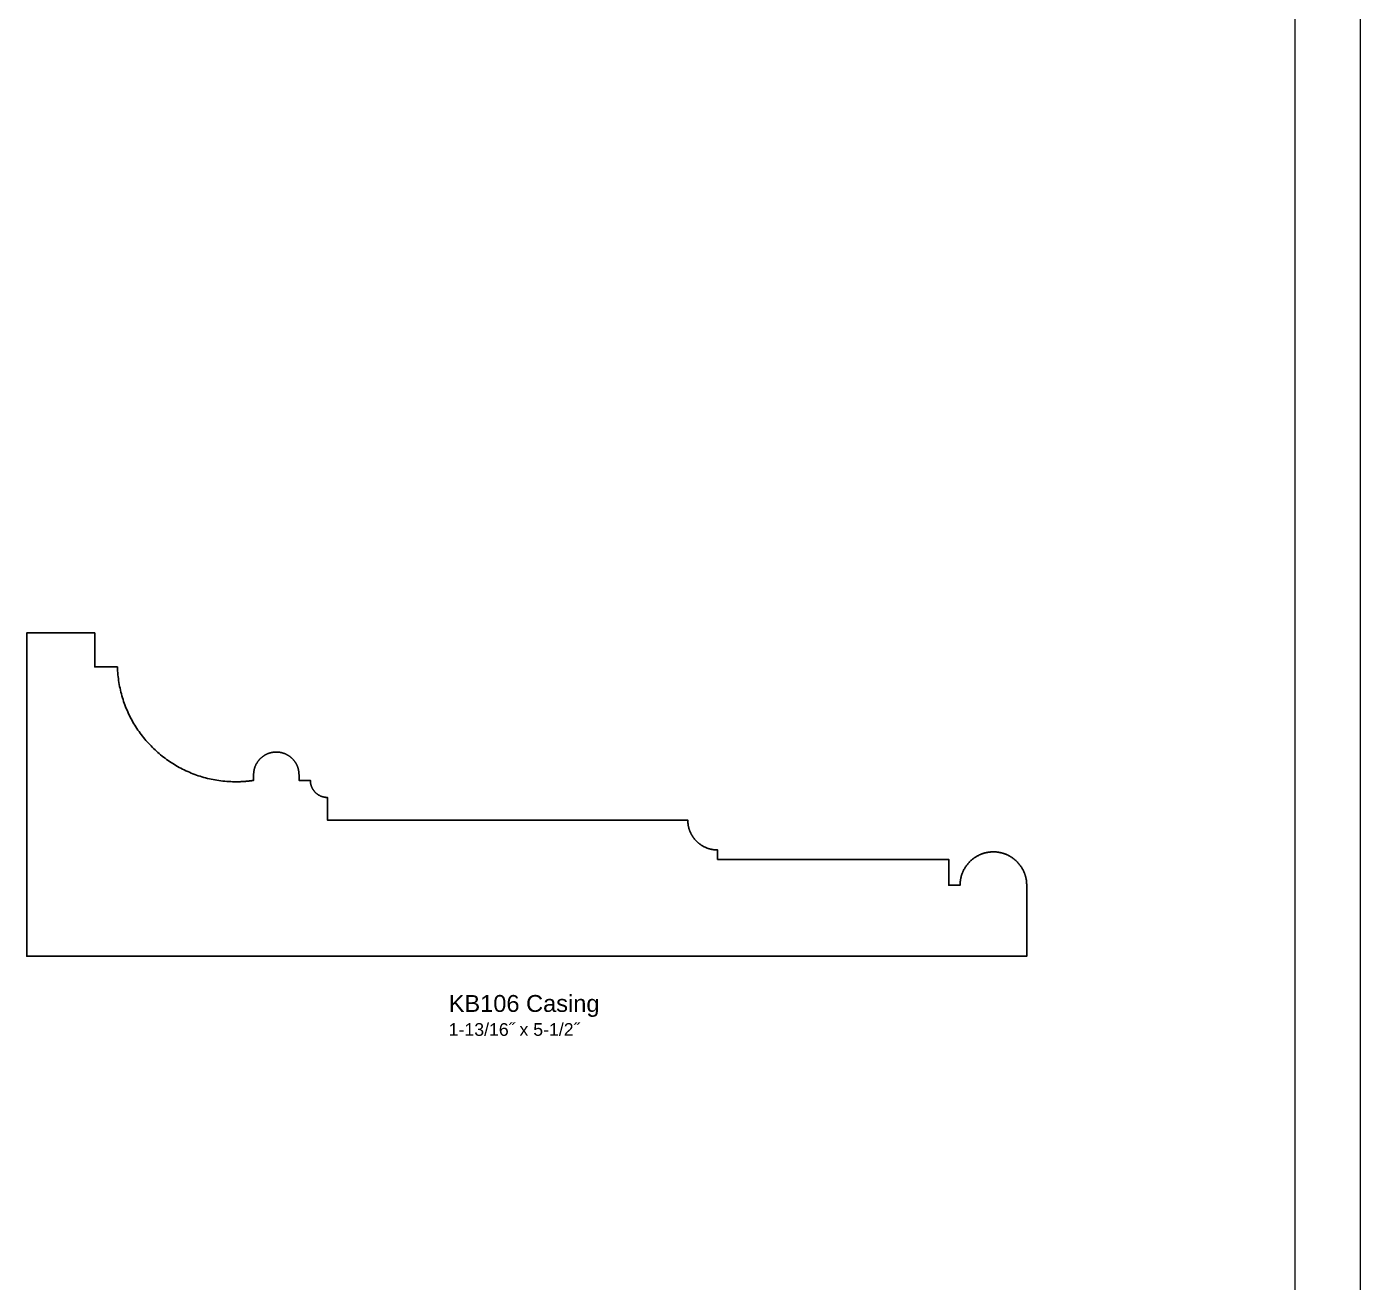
# Model space of a CAD drawing. Extents: x -4.3 to 9, y -5.5 to 16.6.
# Drawn here: x 1.63 to 8.98, y 1.42 to 8.33 of the extents above; entities that cross this region are included whole.
import ezdxf

# ---------------------------------------------------------------- set-up
doc = ezdxf.new("R2010")
doc.units = 0
doc.header["$MEASUREMENT"] = 0
doc.layers.add('DO NOT PLOT', color=2, linetype='Continuous', plot=False)
doc.layers.add('LAYER_1', color=7, linetype='Continuous')
doc.layers.add('LAYER_10', color=7, linetype='Continuous')

# ---------------------------------------------------------------- blocks, each defined once
blk = doc.blocks.new('KB106 Casing')
at = {"layer": 'LAYER_10', "color": 7, "flags": 128}
blk.add_lwpolyline([(5.05778, 0), (5.10584, 0), (5.15157, 0), (5.19488, 0), (5.23571, 0), (5.27399, 0), (5.30964, 0), (5.34259, 0), (5.37275, 0), (5.40015, 0), (5.42455, 0), (5.44595, 0), (5.46435, 0), (5.47965, 0), (5.49165, 0), (5.50045, 0), (5.50585, 0), (5.50785, 0), (5.50785, 0.0001), (5.50785, 0.00044), (5.50785, 0.00102), (5.50785, 0.00183), (5.50785, 0.00287), (5.50785, 0.00412), (5.50785, 0.00559), (5.50785, 0.00727), (5.50785, 0.00915), (5.50785, 0.01124), (5.50785, 0.01352), (5.50785, 0.01599), (5.50785, 0.01865), (5.50785, 0.02148), (5.50785, 0.02449), (5.50785, 0.02767), (5.50785, 0.03102), (5.50785, 0.03452), (5.50785, 0.03818), (5.50785, 0.04199), (5.50785, 0.04595), (5.50785, 0.05004), (5.50785, 0.05427), (5.50785, 0.05863), (5.50785, 0.06311), (5.50785, 0.06771), (5.50785, 0.07243), (5.50785, 0.07726), (5.50785, 0.08219), (5.50785, 0.08722), (5.50785, 0.09234), (5.50785, 0.09755), (5.50785, 0.10285), (5.50785, 0.10823), (5.50785, 0.11368), (5.50785, 0.1192), (5.50785, 0.12478), (5.50785, 0.13043), (5.50785, 0.13612), (5.50785, 0.14187), (5.50785, 0.14766), (5.50785, 0.15349), (5.50785, 0.15935), (5.50785, 0.16524), (5.50785, 0.17115), (5.50785, 0.17709), (5.50785, 0.18303), (5.50785, 0.18899), (5.50785, 0.19495), (5.50785, 0.20091), (5.50785, 0.20686), (5.50785, 0.2128), (5.50785, 0.21872), (5.50785, 0.22462), (5.50785, 0.2305), (5.50785, 0.23634), (5.50785, 0.24214), (5.50785, 0.24791), (5.50785, 0.25362), (5.50785, 0.25929), (5.50785, 0.2649), (5.50785, 0.27044), (5.50785, 0.27592), (5.50785, 0.28133), (5.50785, 0.28666), (5.50785, 0.29191), (5.50785, 0.29707), (5.50785, 0.30214), (5.50785, 0.30711), (5.50785, 0.31198), (5.50785, 0.31674), (5.50785, 0.32139), (5.50785, 0.32592), (5.50785, 0.33032), (5.50785, 0.33461), (5.50785, 0.33875), (5.50785, 0.34277), (5.50785, 0.34663), (5.50785, 0.35035), (5.50785, 0.35392), (5.50785, 0.35733), (5.50785, 0.36058), (5.50785, 0.36366), (5.50785, 0.36656), (5.50785, 0.36929), (5.50785, 0.37184), (5.50785, 0.37419), (5.50785, 0.37636), (5.50785, 0.37832), (5.50785, 0.38009), (5.50785, 0.38164), (5.50785, 0.38298), (5.50785, 0.3841), (5.50785, 0.385), (5.50785, 0.38568), (5.50785, 0.38611), (5.50785, 0.38631), (5.50795, 0.38845), (5.50795, 0.39156), (5.50795, 0.39466), (5.50785, 0.39775), (5.50775, 0.40082), (5.50755, 0.40388), (5.50735, 0.40694), (5.50705, 0.40997), (5.50675, 0.41299), (5.50635, 0.416), (5.50595, 0.419), (5.50545, 0.42198), (5.50495, 0.42494), (5.50435, 0.42789), (5.50375, 0.43082), (5.50315, 0.43373), (5.50235, 0.43663), (5.50165, 0.43951), (5.50085, 0.44237), (5.50005, 0.44521), (5.49915, 0.44803), (5.49815, 0.45084), (5.49725, 0.45362), (5.49615, 0.45638), (5.49515, 0.45913), (5.49405, 0.46185), (5.49285, 0.46455), (5.49165, 0.46723), (5.49045, 0.46988), (5.48915, 0.47252), (5.48785, 0.47513), (5.48655, 0.47772), (5.48515, 0.48028), (5.48375, 0.48282), (5.48225, 0.48533), (5.48075, 0.48782), (5.47915, 0.49028), (5.47765, 0.49272), (5.47595, 0.49513), (5.47435, 0.49751), (5.47265, 0.49986), (5.47085, 0.50219), (5.46915, 0.50449), (5.46735, 0.50676), (5.46545, 0.509), (5.46365, 0.51121), (5.46175, 0.51339), (5.45975, 0.51555), (5.45775, 0.51767), (5.45575, 0.51976), (5.45375, 0.52181), (5.45165, 0.52384), (5.44955, 0.52583), (5.44745, 0.52779), (5.44525, 0.52972), (5.44305, 0.53161), (5.44085, 0.53347), (5.43855, 0.5353), (5.43635, 0.53708), (5.43395, 0.53884), (5.43165, 0.54056), (5.42925, 0.54224), (5.42685, 0.54388), (5.42445, 0.54549), (5.42195, 0.54706), (5.41955, 0.54859), (5.41705, 0.55009), (5.41445, 0.55154), (5.41195, 0.55296), (5.40935, 0.55433), (5.40675, 0.55567), (5.40405, 0.55697), (5.40145, 0.55822), (5.39875, 0.55943), (5.39605, 0.5606), (5.39335, 0.56173), (5.39055, 0.56282), (5.38785, 0.56386), (5.38505, 0.56486), (5.38225, 0.56582), (5.37935, 0.56673), (5.37655, 0.5676), (5.37365, 0.56842), (5.37075, 0.5692), (5.36785, 0.56993), (5.36495, 0.57061), (5.36196, 0.57125), (5.35899, 0.57184), (5.35601, 0.57238), (5.35301, 0.57287), (5.34999, 0.57332), (5.34695, 0.57371), (5.3439, 0.57406), (5.34084, 0.57436), (5.33776, 0.5746), (5.33466, 0.5748), (5.33155, 0.57495), (5.32843, 0.57504), (5.32532, 0.57508), (5.32221, 0.57507), (5.31912, 0.57501), (5.31604, 0.57489), (5.31298, 0.57473), (5.30992, 0.57452), (5.30688, 0.57425), (5.30386, 0.57394), (5.30085, 0.57358), (5.29785, 0.57317), (5.29487, 0.57271), (5.2919, 0.5722), (5.28895, 0.57164), (5.28601, 0.57104), (5.2831, 0.57039), (5.2802, 0.5697), (5.27731, 0.56896), (5.27445, 0.56817), (5.2716, 0.56734), (5.26877, 0.56646), (5.26596, 0.56554), (5.26318, 0.56458), (5.26041, 0.56357), (5.25766, 0.56252), (5.25493, 0.56143), (5.25223, 0.56029), (5.24954, 0.55911), (5.24688, 0.55789), (5.24424, 0.55663), (5.24162, 0.55533), (5.23903, 0.55399), (5.23646, 0.55261), (5.23392, 0.55119), (5.2314, 0.54973), (5.22891, 0.54823), (5.22644, 0.54669), (5.224, 0.54512), (5.22158, 0.5435), (5.21919, 0.54186), (5.21683, 0.54017), (5.21449, 0.53845), (5.21219, 0.53669), (5.20991, 0.53489), (5.20766, 0.53306), (5.20544, 0.5312), (5.20326, 0.5293), (5.2011, 0.52737), (5.19897, 0.5254), (5.19687, 0.52341), (5.19481, 0.52137), (5.19277, 0.51931), (5.19077, 0.51721), (5.1888, 0.51509), (5.18687, 0.51293), (5.18497, 0.51074), (5.1831, 0.50852), (5.18127, 0.50627), (5.17947, 0.50399), (5.17771, 0.50168), (5.17598, 0.49935), (5.17429, 0.49698), (5.17264, 0.49459), (5.17102, 0.49217), (5.16944, 0.48972), (5.1679, 0.48724), (5.1664, 0.48474), (5.16493, 0.48222), (5.16351, 0.47966), (5.16212, 0.47709), (5.16078, 0.47448), (5.15947, 0.47186), (5.15821, 0.46921), (5.15698, 0.46653), (5.1558, 0.46383), (5.15466, 0.46111), (5.15357, 0.45837), (5.15251, 0.45561), (5.1515, 0.45282), (5.15053, 0.45001), (5.14961, 0.44719), (5.14873, 0.44434), (5.1479, 0.44147), (5.14711, 0.43858), (5.14637, 0.43567), (5.14568, 0.43275), (5.14503, 0.4298), (5.14443, 0.42684), (5.14388, 0.42386), (5.14337, 0.42087), (5.14291, 0.41785), (5.14251, 0.41482), (5.14215, 0.41178), (5.14184, 0.40871), (5.14158, 0.40564), (5.14137, 0.40255), (5.14121, 0.39944), (5.14112, 0.39694), (5.14112, 0.39689), (5.14112, 0.39685), (5.14112, 0.39681), (5.14112, 0.39676), (5.14112, 0.39672), (5.14112, 0.39667), (5.14112, 0.39663), (5.14111, 0.39658), (5.14111, 0.39653), (5.14111, 0.39648), (5.14111, 0.39643), (5.14111, 0.39638), (5.14111, 0.39633), (5.14111, 0.39628), (5.14111, 0.39623), (5.1411, 0.39618), (5.1411, 0.39612), (5.1411, 0.39607), (5.1411, 0.39602), (5.1411, 0.39596), (5.1411, 0.39591), (5.1411, 0.39585), (5.1411, 0.3958), (5.14109, 0.39574), (5.14109, 0.39568), (5.14109, 0.39563), (5.14109, 0.39557), (5.14109, 0.39551), (5.14109, 0.39545), (5.14109, 0.3954), (5.14109, 0.39534), (5.14109, 0.39528), (5.14108, 0.39522), (5.14108, 0.39516), (5.14108, 0.3951), (5.14108, 0.39504), (5.14108, 0.39498), (5.14108, 0.39492), (5.14108, 0.39486), (5.14108, 0.3948), (5.14108, 0.39474), (5.14107, 0.39467), (5.14107, 0.39461), (5.14107, 0.39455), (5.14107, 0.39449), (5.14107, 0.39443), (5.14107, 0.39437), (5.14107, 0.39431), (5.14107, 0.39425), (5.14107, 0.39418), (5.14107, 0.39412), (5.14107, 0.39406), (5.14106, 0.394), (5.14106, 0.39394), (5.14106, 0.39388), (5.14106, 0.39382), (5.14106, 0.39376), (5.14106, 0.3937), (5.14106, 0.39363), (5.14106, 0.39357), (5.14106, 0.39351), (5.14106, 0.39345), (5.14106, 0.39339), (5.14106, 0.39334), (5.14105, 0.39328), (5.14105, 0.39322), (5.14105, 0.39316), (5.14105, 0.3931), (5.14105, 0.39304), (5.14105, 0.39299), (5.14105, 0.39293), (5.14105, 0.39287), (5.14105, 0.39282), (5.14105, 0.39276), (5.14105, 0.3927), (5.14105, 0.39265), (5.14105, 0.39259), (5.14105, 0.39254), (5.14105, 0.39249), (5.14105, 0.39243), (5.14105, 0.39238), (5.14105, 0.39233), (5.14105, 0.39228), (5.14105, 0.39223), (5.14104, 0.39218), (5.14104, 0.39213), (5.14104, 0.39208), (5.14104, 0.39203), (5.14104, 0.39198), (5.14104, 0.39194), (5.14104, 0.39189), (5.14104, 0.39184), (5.14104, 0.3918), (5.14104, 0.39176), (5.14104, 0.39171), (5.14104, 0.39167), (5.14104, 0.39163), (5.14102, 0.39163), (5.14097, 0.39163), (5.14087, 0.39163), (5.14074, 0.39163), (5.14057, 0.39163), (5.14037, 0.39163), (5.14013, 0.39163), (5.13986, 0.39163), (5.13955, 0.39163), (5.13921, 0.39163), (5.13884, 0.39163), (5.13844, 0.39163), (5.13801, 0.39163), (5.13755, 0.39163), (5.13706, 0.39163), (5.13655, 0.39163), (5.136, 0.39163), (5.13544, 0.39163), (5.13484, 0.39163), (5.13423, 0.39163), (5.13358, 0.39163), (5.13292, 0.39163), (5.13224, 0.39163), (5.13153, 0.39163), (5.13081, 0.39163), (5.13006, 0.39163), (5.1293, 0.39163), (5.12852, 0.39163), (5.12772, 0.39163), (5.1269, 0.39163), (5.12607, 0.39163), (5.12523, 0.39163), (5.12437, 0.39163), (5.1235, 0.39163), (5.12262, 0.39163), (5.12173, 0.39163), (5.12082, 0.39163), (5.11991, 0.39163), (5.11899, 0.39163), (5.11806, 0.39163), (5.11712, 0.39163), (5.11618, 0.39163), (5.11523, 0.39163), (5.11428, 0.39163), (5.11332, 0.39163), (5.11236, 0.39163), (5.1114, 0.39163), (5.11044, 0.39163), (5.10947, 0.39163), (5.10851, 0.39163), (5.10755, 0.39163), (5.10659, 0.39163), (5.10563, 0.39163), (5.10467, 0.39163), (5.10372, 0.39163), (5.10278, 0.39163), (5.10184, 0.39163), (5.10091, 0.39163), (5.09998, 0.39163), (5.09907, 0.39163), (5.09816, 0.39163), (5.09726, 0.39163), (5.09638, 0.39163), (5.0955, 0.39163), (5.09464, 0.39163), (5.09379, 0.39163), (5.09296, 0.39163), (5.09214, 0.39163), (5.09134, 0.39163), (5.09055, 0.39163), (5.08978, 0.39163), (5.08903, 0.39163), (5.0883, 0.39163), (5.08759, 0.39163), (5.08689, 0.39163), (5.08622, 0.39163), (5.08558, 0.39163), (5.08495, 0.39163), (5.08435, 0.39163), (5.08377, 0.39163), (5.08322, 0.39163), (5.0827, 0.39163), (5.0822, 0.39163), (5.08173, 0.39163), (5.08129, 0.39163), (5.08088, 0.39163), (5.0805, 0.39163), (5.08016, 0.39163), (5.07984, 0.39163), (5.07955, 0.39163), (5.0793, 0.39163), (5.07909, 0.39163), (5.07891, 0.39163), (5.07876, 0.39163), (5.07866, 0.39163), (5.07859, 0.39163), (5.07856, 0.39163), (5.07856, 0.39165), (5.07856, 0.39176), (5.07856, 0.39195), (5.07856, 0.39223), (5.07856, 0.39259), (5.07856, 0.39304), (5.07856, 0.39356), (5.07856, 0.39416), (5.07856, 0.39484), (5.07856, 0.39558), (5.07856, 0.39641), (5.07856, 0.3973), (5.07856, 0.39825), (5.07856, 0.39928), (5.07856, 0.40037), (5.07856, 0.40152), (5.07856, 0.40273), (5.07856, 0.40401), (5.07856, 0.40533), (5.07856, 0.40672), (5.07856, 0.40815), (5.07856, 0.40964), (5.07856, 0.41118), (5.07856, 0.41277), (5.07856, 0.4144), (5.07856, 0.41608), (5.07856, 0.41779), (5.07856, 0.41955), (5.07856, 0.42135), (5.07856, 0.42319), (5.07856, 0.42505), (5.07856, 0.42696), (5.07856, 0.42889), (5.07856, 0.43085), (5.07856, 0.43284), (5.07856, 0.43486), (5.07856, 0.4369), (5.07856, 0.43896), (5.07856, 0.44104), (5.07856, 0.44314), (5.07856, 0.44526), (5.07856, 0.44739), (5.07856, 0.44953), (5.07856, 0.45169), (5.07856, 0.45385), (5.07856, 0.45602), (5.07856, 0.4582), (5.07856, 0.46038), (5.07856, 0.46256), (5.07856, 0.46474), (5.07856, 0.46692), (5.07856, 0.46909), (5.07856, 0.47126), (5.07856, 0.47343), (5.07856, 0.47558), (5.07856, 0.47772), (5.07856, 0.47985), (5.07856, 0.48196), (5.07856, 0.48406), (5.07856, 0.48614), (5.07856, 0.48819), (5.07856, 0.49023), (5.07856, 0.49224), (5.07856, 0.49422), (5.07856, 0.49618), (5.07856, 0.49811), (5.07856, 0.5), (5.07856, 0.50187), (5.07856, 0.50369), (5.07856, 0.50548), (5.07856, 0.50723), (5.07856, 0.50894), (5.07856, 0.51061), (5.07856, 0.51223), (5.07856, 0.51381), (5.07856, 0.51534), (5.07856, 0.51682), (5.07856, 0.51824), (5.07856, 0.51962), (5.07856, 0.52093), (5.07856, 0.52219), (5.07856, 0.5234), (5.07856, 0.52453), (5.07856, 0.52561), (5.07856, 0.52662), (5.07856, 0.52757), (5.07856, 0.52845), (5.07856, 0.52925), (5.07856, 0.52999), (5.07856, 0.53065), (5.07856, 0.53123), (5.07856, 0.53174), (5.07856, 0.53216), (5.07856, 0.53251), (5.07856, 0.53277), (5.07856, 0.53295), (5.07856, 0.53304), (5.07846, 0.53305), (5.07768, 0.53305), (5.07612, 0.53305), (5.07378, 0.53305), (5.0707, 0.53305), (5.06689, 0.53305), (5.06235, 0.53305), (5.05712, 0.53305), (5.05121, 0.53305), (5.04462, 0.53305), (5.03739, 0.53305), (5.02953, 0.53305), (5.02104, 0.53305), (5.01196, 0.53305), (5.00229, 0.53305), (4.99206, 0.53305), (4.98128, 0.53305), (4.96996, 0.53305), (4.95812, 0.53305), (4.94579, 0.53305), (4.93297, 0.53305), (4.91968, 0.53305), (4.90594, 0.53305), (4.89177, 0.53305), (4.87718, 0.53305), (4.86219, 0.53305), (4.84681, 0.53305), (4.83107, 0.53305), (4.81497, 0.53305), (4.79854, 0.53305), (4.7818, 0.53305), (4.76475, 0.53305), (4.74741, 0.53305), (4.72981, 0.53305), (4.71196, 0.53305), (4.69387, 0.53305), (4.67557, 0.53305), (4.65706, 0.53305), (4.63837, 0.53305), (4.61951, 0.53305), (4.60049, 0.53305), (4.58135, 0.53305), (4.56208, 0.53305), (4.54271, 0.53305), (4.52326, 0.53305), (4.50373, 0.53305), (4.48416, 0.53305), (4.46455, 0.53305), (4.44492, 0.53305), (4.42529, 0.53305), (4.40567, 0.53305), (4.38608, 0.53305), (4.36654, 0.53305), (4.34707, 0.53305), (4.32767, 0.53305), (4.30838, 0.53305), (4.28919, 0.53305), (4.27014, 0.53305), (4.25124, 0.53305), (4.2325, 0.53305), (4.21393, 0.53305), (4.19557, 0.53305), (4.17742, 0.53305), (4.1595, 0.53305), (4.14183, 0.53305), (4.12442, 0.53305), (4.10729, 0.53305), (4.09045, 0.53305), (4.07393, 0.53305), (4.05774, 0.53305), (4.0419, 0.53305), (4.02642, 0.53305), (4.01132, 0.53305), (3.99662, 0.53305), (3.98233, 0.53305), (3.96846, 0.53305), (3.95505, 0.53305), (3.9421, 0.53305), (3.92962, 0.53305), (3.91764, 0.53305), (3.90618, 0.53305), (3.89524, 0.53305), (3.88485, 0.53305), (3.87503, 0.53305), (3.86578, 0.53305), (3.85713, 0.53305), (3.84909, 0.53305), (3.84168, 0.53305), (3.83491, 0.53305), (3.82881, 0.53305), (3.82338, 0.53305), (3.81865, 0.53305), (3.81463, 0.53305), (3.81134, 0.53305), (3.8088, 0.53305), (3.80702, 0.53305), (3.80601, 0.53305), (3.80578, 0.53305), (3.80578, 0.53308), (3.80578, 0.53314), (3.80578, 0.53322), (3.80578, 0.53334), (3.80578, 0.53349), (3.80578, 0.53367), (3.80578, 0.53388), (3.80578, 0.53412), (3.80578, 0.53438), (3.80578, 0.53467), (3.80578, 0.53499), (3.80578, 0.53533), (3.80578, 0.5357), (3.80578, 0.53609), (3.80578, 0.53651), (3.80578, 0.53695), (3.80578, 0.53741), (3.80578, 0.53789), (3.80578, 0.53839), (3.80578, 0.53892), (3.80578, 0.53946), (3.80578, 0.54002), (3.80578, 0.5406), (3.80578, 0.5412), (3.80578, 0.54181), (3.80578, 0.54244), (3.80578, 0.54308), (3.80578, 0.54374), (3.80578, 0.54442), (3.80578, 0.5451), (3.80578, 0.5458), (3.80578, 0.54651), (3.80578, 0.54723), (3.80578, 0.54797), (3.80578, 0.54871), (3.80578, 0.54946), (3.80578, 0.55022), (3.80578, 0.55099), (3.80578, 0.55176), (3.80578, 0.55254), (3.80578, 0.55333), (3.80578, 0.55412), (3.80578, 0.55492), (3.80578, 0.55572), (3.80578, 0.55652), (3.80578, 0.55733), (3.80578, 0.55814), (3.80578, 0.55894), (3.80578, 0.55975), (3.80578, 0.56056), (3.80578, 0.56137), (3.80578, 0.56217), (3.80578, 0.56297), (3.80578, 0.56377), (3.80578, 0.56457), (3.80578, 0.56536), (3.80578, 0.56614), (3.80578, 0.56692), (3.80578, 0.5677), (3.80578, 0.56846), (3.80578, 0.56922), (3.80578, 0.56997), (3.80578, 0.57071), (3.80578, 0.57144), (3.80578, 0.57216), (3.80578, 0.57287), (3.80578, 0.57356), (3.80578, 0.57425), (3.80578, 0.57492), (3.80578, 0.57557), (3.80578, 0.57621), (3.80578, 0.57684), (3.80578, 0.57745), (3.80578, 0.57804), (3.80578, 0.57862), (3.80578, 0.57917), (3.80578, 0.57971), (3.80578, 0.58023), (3.80578, 0.58073), (3.80578, 0.5812), (3.80578, 0.58166), (3.80578, 0.58209), (3.80578, 0.5825), (3.80578, 0.58289), (3.80578, 0.58325), (3.80578, 0.58359), (3.80578, 0.5839), (3.80578, 0.58418), (3.80578, 0.58444), (3.80578, 0.58467), (3.80578, 0.58487), (3.80578, 0.58505), (3.80578, 0.58519), (3.80578, 0.5853), (3.80578, 0.58538), (3.80578, 0.58543), (3.80578, 0.58545), (3.80299, 0.58547), (3.8002, 0.58554), (3.79743, 0.58566), (3.79466, 0.58582), (3.79191, 0.58602), (3.78918, 0.58628), (3.78645, 0.58657), (3.78374, 0.58691), (3.78104, 0.5873), (3.77836, 0.58772), (3.77569, 0.58819), (3.77304, 0.58871), (3.7704, 0.58926), (3.76778, 0.58986), (3.76518, 0.5905), (3.76259, 0.59118), (3.76001, 0.5919), (3.75746, 0.59266), (3.75492, 0.59346), (3.7524, 0.5943), (3.7499, 0.59518), (3.74741, 0.5961), (3.74495, 0.59706), (3.74251, 0.59806), (3.74008, 0.59909), (3.73768, 0.60017), (3.73529, 0.60127), (3.73293, 0.60242), (3.73059, 0.6036), (3.72826, 0.60482), (3.72597, 0.60608), (3.72369, 0.60736), (3.72144, 0.60869), (3.71921, 0.61005), (3.717, 0.61144), (3.71481, 0.61287), (3.71266, 0.61433), (3.71052, 0.61582), (3.70841, 0.61735), (3.70633, 0.61891), (3.70427, 0.6205), (3.70223, 0.62212), (3.70023, 0.62377), (3.69825, 0.62546), (3.6963, 0.62717), (3.69437, 0.62892), (3.69247, 0.63069), (3.6906, 0.6325), (3.68876, 0.63433), (3.68695, 0.63619), (3.68517, 0.63808), (3.68342, 0.64), (3.6817, 0.64195), (3.68, 0.64392), (3.67834, 0.64592), (3.67671, 0.64795), (3.67511, 0.65), (3.67355, 0.65208), (3.67201, 0.65418), (3.67051, 0.65631), (3.66904, 0.65846), (3.66761, 0.66064), (3.66621, 0.66284), (3.66484, 0.66507), (3.66351, 0.66732), (3.66221, 0.66959), (3.66095, 0.67188), (3.65972, 0.6742), (3.65853, 0.67653), (3.65737, 0.67889), (3.65625, 0.68127), (3.65517, 0.68367), (3.65413, 0.68609), (3.65312, 0.68853), (3.65216, 0.69099), (3.65123, 0.69347), (3.65034, 0.69597), (3.64949, 0.69848), (3.64868, 0.70102), (3.6479, 0.70357), (3.64717, 0.70614), (3.64648, 0.70872), (3.64583, 0.71133), (3.64523, 0.71394), (3.64466, 0.71658), (3.64414, 0.71923), (3.64366, 0.72189), (3.64322, 0.72457), (3.64283, 0.72727), (3.64247, 0.72997), (3.64217, 0.73269), (3.64191, 0.73543), (3.64169, 0.73818), (3.64152, 0.74094), (3.64139, 0.74371), (3.64131, 0.74649), (3.64127, 0.74929), (3.64127, 0.74996), (3.64125, 0.74996), (3.64122, 0.74996), (3.64117, 0.74996), (3.64111, 0.74996), (3.64104, 0.74996), (3.64095, 0.74996), (3.64086, 0.74996), (3.64075, 0.74996), (3.64062, 0.74996), (3.64049, 0.74996), (3.64035, 0.74996), (3.64019, 0.74996), (3.64002, 0.74996), (3.63985, 0.74996), (3.63966, 0.74996), (3.63946, 0.74996), (3.63925, 0.74996), (3.63904, 0.74996), (3.63881, 0.74996), (3.63858, 0.74996), (3.63834, 0.74996), (3.63809, 0.74996), (3.63783, 0.74996), (3.63756, 0.74996), (3.63729, 0.74996), (3.63701, 0.74996), (3.63672, 0.74996), (3.63643, 0.74996), (3.63613, 0.74996), (3.63583, 0.74996), (3.63552, 0.74996), (3.63521, 0.74996), (3.63489, 0.74996), (3.63456, 0.74996), (3.63424, 0.74996), (3.6339, 0.74996), (3.63357, 0.74996), (3.63323, 0.74996), (3.63289, 0.74996), (3.63255, 0.74996), (3.6322, 0.74996), (3.63185, 0.74996), (3.6315, 0.74996), (3.63115, 0.74996), (3.6308, 0.74996), (3.63044, 0.74996), (3.63009, 0.74996), (3.62973, 0.74996), (3.62938, 0.74996), (3.62903, 0.74996), (3.62867, 0.74996), (3.62832, 0.74996), (3.62797, 0.74996), (3.62762, 0.74996), (3.62727, 0.74996), (3.62693, 0.74996), (3.62658, 0.74996), (3.62624, 0.74996), (3.62591, 0.74996), (3.62557, 0.74996), (3.62524, 0.74996), (3.62491, 0.74996), (3.62459, 0.74996), (3.62427, 0.74996), (3.62396, 0.74996), (3.62365, 0.74996), (3.62335, 0.74996), (3.62305, 0.74996), (3.62276, 0.74996), (3.62248, 0.74996), (3.6222, 0.74996), (3.62193, 0.74996), (3.62167, 0.74996), (3.62141, 0.74996), (3.62116, 0.74996), (3.62092, 0.74996), (3.62069, 0.74996), (3.62047, 0.74996), (3.62026, 0.74996), (3.62005, 0.74996), (3.61986, 0.74996), (3.61967, 0.74996), (3.6195, 0.74996), (3.61933, 0.74996), (3.61918, 0.74996), (3.61904, 0.74996), (3.61891, 0.74996), (3.61879, 0.74996), (3.61868, 0.74996), (3.61859, 0.74996), (3.61851, 0.74996), (3.61844, 0.74996), (3.61838, 0.74996), (3.61834, 0.74996), (3.61831, 0.74996), (3.6183, 0.74996), (3.61813, 0.74996), (3.61687, 0.74996), (3.61441, 0.74996), (3.61077, 0.74996), (3.60597, 0.74996), (3.60004, 0.74996), (3.59301, 0.74996), (3.58491, 0.74996), (3.57575, 0.74996), (3.56556, 0.74996), (3.55437, 0.74996), (3.5422, 0.74996), (3.52909, 0.74996), (3.51505, 0.74996), (3.50011, 0.74996), (3.4843, 0.74996), (3.46764, 0.74996), (3.45016, 0.74996), (3.43188, 0.74996), (3.41283, 0.74996), (3.39304, 0.74996), (3.37253, 0.74996), (3.35132, 0.74996), (3.32944, 0.74996), (3.30692, 0.74996), (3.28379, 0.74996), (3.26006, 0.74996), (3.23577, 0.74996), (3.21093, 0.74996), (3.18559, 0.74996), (3.15975, 0.74996), (3.13345, 0.74996), (3.10671, 0.74996), (3.07956, 0.74996), (3.05202, 0.74996), (3.02412, 0.74996), (2.99589, 0.74996), (2.96734, 0.74996), (2.93851, 0.74996), (2.90943, 0.74996), (2.88011, 0.74996), (2.85058, 0.74996), (2.82087, 0.74996), (2.791, 0.74996), (2.76101, 0.74996), (2.73091, 0.74996), (2.70073, 0.74996), (2.67049, 0.74996), (2.64023, 0.74996), (2.60996, 0.74996), (2.57972, 0.74996), (2.54953, 0.74996), (2.51941, 0.74996), (2.48939, 0.74996), (2.4595, 0.74996), (2.42975, 0.74996), (2.40019, 0.74996), (2.37082, 0.74996), (2.34169, 0.74996), (2.31281, 0.74996), (2.2842, 0.74996), (2.25591, 0.74996), (2.22794, 0.74996), (2.20033, 0.74996), (2.17309, 0.74996), (2.14627, 0.74996), (2.11988, 0.74996), (2.09395, 0.74996), (2.0685, 0.74996), (2.04356, 0.74996), (2.01916, 0.74996), (1.99532, 0.74996), (1.97206, 0.74996), (1.94942, 0.74996), (1.92741, 0.74996), (1.90607, 0.74996), (1.88541, 0.74996), (1.86547, 0.74996), (1.84627, 0.74996), (1.82784, 0.74996), (1.8102, 0.74996), (1.79337, 0.74996), (1.77739, 0.74996), (1.76227, 0.74996), (1.74805, 0.74996), (1.73475, 0.74996), (1.72239, 0.74996), (1.71101, 0.74996), (1.70062, 0.74996), (1.69125, 0.74996), (1.68293, 0.74996), (1.67568, 0.74996), (1.66953, 0.74996), (1.6645, 0.74996), (1.66063, 0.74996), (1.65793, 0.74996), (1.65643, 0.74996), (1.65611, 0.74996), (1.65611, 0.75002), (1.65611, 0.75016), (1.65611, 0.75038), (1.65611, 0.75066), (1.65611, 0.75102), (1.65611, 0.75146), (1.65611, 0.75196), (1.65611, 0.75252), (1.65611, 0.75316), (1.65611, 0.75385), (1.65611, 0.75461), (1.65611, 0.75543), (1.65611, 0.75632), (1.65611, 0.75725), (1.65611, 0.75825), (1.65611, 0.7593), (1.65611, 0.7604), (1.65611, 0.76155), (1.65611, 0.76275), (1.65611, 0.764), (1.65611, 0.7653), (1.65611, 0.76664), (1.65611, 0.76802), (1.65611, 0.76944), (1.65611, 0.77091), (1.65611, 0.77241), (1.65611, 0.77395), (1.65611, 0.77552), (1.65611, 0.77713), (1.65611, 0.77877), (1.65611, 0.78044), (1.65611, 0.78213), (1.65611, 0.78386), (1.65611, 0.78561), (1.65611, 0.78738), (1.65611, 0.78917), (1.65611, 0.79098), (1.65611, 0.79282), (1.65611, 0.79467), (1.65611, 0.79653), (1.65611, 0.79841), (1.65611, 0.8003), (1.65611, 0.8022), (1.65611, 0.80411), (1.65611, 0.80602), (1.65611, 0.80794), (1.65611, 0.80987), (1.65611, 0.8118), (1.65611, 0.81372), (1.65611, 0.81565), (1.65611, 0.81758), (1.65611, 0.81949), (1.65611, 0.82141), (1.65611, 0.82332), (1.65611, 0.82521), (1.65611, 0.8271), (1.65611, 0.82897), (1.65611, 0.83083), (1.65611, 0.83268), (1.65611, 0.8345), (1.65611, 0.83631), (1.65611, 0.8381), (1.65611, 0.83986), (1.65611, 0.8416), (1.65611, 0.84332), (1.65611, 0.845), (1.65611, 0.84666), (1.65611, 0.84829), (1.65611, 0.84989), (1.65611, 0.85145), (1.65611, 0.85298), (1.65611, 0.85447), (1.65611, 0.85592), (1.65611, 0.85733), (1.65611, 0.8587), (1.65611, 0.86003), (1.65611, 0.86131), (1.65611, 0.86254), (1.65611, 0.86373), (1.65611, 0.86486), (1.65611, 0.86595), (1.65611, 0.86698), (1.65611, 0.86796), (1.65611, 0.86888), (1.65611, 0.86974), (1.65611, 0.87054), (1.65611, 0.87128), (1.65611, 0.87196), (1.65611, 0.87257), (1.65611, 0.87312), (1.65611, 0.87359), (1.65611, 0.874), (1.65611, 0.87434), (1.65611, 0.8746), (1.65611, 0.87479), (1.65611, 0.87491), (1.65605, 0.87495), (1.65445, 0.87496), (1.65286, 0.875), (1.65128, 0.87507), (1.64971, 0.87516), (1.64814, 0.87528), (1.64658, 0.87542), (1.64503, 0.87559), (1.64349, 0.87579), (1.64195, 0.87601), (1.64042, 0.87625), (1.6389, 0.87652), (1.63739, 0.87681), (1.63589, 0.87713), (1.63439, 0.87747), (1.63291, 0.87784), (1.63143, 0.87823), (1.62997, 0.87864), (1.62851, 0.87907), (1.62707, 0.87953), (1.62563, 0.88001), (1.62421, 0.88051), (1.62279, 0.88104), (1.62139, 0.88159), (1.61999, 0.88215), (1.61861, 0.88274), (1.61724, 0.88336), (1.61588, 0.88399), (1.61454, 0.88464), (1.6132, 0.88532), (1.61188, 0.88601), (1.61057, 0.88673), (1.60928, 0.88746), (1.60799, 0.88822), (1.60672, 0.88899), (1.60546, 0.88979), (1.60422, 0.8906), (1.60299, 0.89144), (1.60177, 0.89229), (1.60057, 0.89316), (1.59938, 0.89405), (1.59821, 0.89495), (1.59705, 0.89588), (1.59591, 0.89682), (1.59478, 0.89778), (1.59367, 0.89876), (1.59258, 0.89976), (1.59149, 0.90077), (1.59043, 0.9018), (1.58938, 0.90284), (1.58835, 0.9039), (1.58734, 0.90498), (1.58634, 0.90608), (1.58536, 0.90718), (1.58439, 0.90831), (1.58345, 0.90945), (1.58252, 0.91061), (1.58161, 0.91178), (1.58072, 0.91296), (1.57984, 0.91416), (1.57899, 0.91537), (1.57815, 0.9166), (1.57734, 0.91784), (1.57654, 0.9191), (1.57576, 0.92037), (1.575, 0.92165), (1.57426, 0.92294), (1.57354, 0.92425), (1.57284, 0.92557), (1.57217, 0.9269), (1.57151, 0.92825), (1.57087, 0.9296), (1.57026, 0.93097), (1.56966, 0.93235), (1.56909, 0.93374), (1.56854, 0.93515), (1.56801, 0.93656), (1.56751, 0.93798), (1.56702, 0.93942), (1.56656, 0.94086), (1.56612, 0.94232), (1.56571, 0.94378), (1.56531, 0.94525), (1.56494, 0.94674), (1.5646, 0.94823), (1.56428, 0.94973), (1.56398, 0.95124), (1.56371, 0.95276), (1.56346, 0.95429), (1.56324, 0.95582), (1.56304, 0.95737), (1.56286, 0.95892), (1.56271, 0.96048), (1.56259, 0.96204), (1.56249, 0.96362), (1.56242, 0.9652), (1.56238, 0.96678), (1.56236, 0.96838), (1.56235, 0.9687), (1.5623, 0.9687), (1.56221, 0.9687), (1.56208, 0.9687), (1.56192, 0.9687), (1.56172, 0.9687), (1.56149, 0.9687), (1.56122, 0.9687), (1.56092, 0.9687), (1.56058, 0.9687), (1.56022, 0.9687), (1.55982, 0.9687), (1.5594, 0.9687), (1.55894, 0.9687), (1.55846, 0.9687), (1.55795, 0.9687), (1.55741, 0.9687), (1.55684, 0.9687), (1.55625, 0.9687), (1.55564, 0.9687), (1.555, 0.9687), (1.55434, 0.9687), (1.55366, 0.9687), (1.55296, 0.9687), (1.55224, 0.9687), (1.55149, 0.9687), (1.55073, 0.9687), (1.54996, 0.9687), (1.54916, 0.9687), (1.54835, 0.9687), (1.54752, 0.9687), (1.54668, 0.9687), (1.54582, 0.9687), (1.54496, 0.9687), (1.54407, 0.9687), (1.54318, 0.9687), (1.54228, 0.9687), (1.54137, 0.9687), (1.54045, 0.9687), (1.53952, 0.9687), (1.53858, 0.9687), (1.53764, 0.9687), (1.53669, 0.9687), (1.53574, 0.9687), (1.53478, 0.9687), (1.53383, 0.9687), (1.53286, 0.9687), (1.5319, 0.9687), (1.53094, 0.9687), (1.52997, 0.9687), (1.52901, 0.9687), (1.52805, 0.9687), (1.52709, 0.9687), (1.52613, 0.9687), (1.52518, 0.9687), (1.52424, 0.9687), (1.5233, 0.9687), (1.52236, 0.9687), (1.52144, 0.9687), (1.52052, 0.9687), (1.51961, 0.9687), (1.51871, 0.9687), (1.51783, 0.9687), (1.51695, 0.9687), (1.51609, 0.9687), (1.51524, 0.9687), (1.5144, 0.9687), (1.51358, 0.9687), (1.51277, 0.9687), (1.51198, 0.9687), (1.51121, 0.9687), (1.51045, 0.9687), (1.50972, 0.9687), (1.509, 0.9687), (1.50831, 0.9687), (1.50763, 0.9687), (1.50698, 0.9687), (1.50635, 0.9687), (1.50575, 0.9687), (1.50517, 0.9687), (1.50461, 0.9687), (1.50409, 0.9687), (1.50358, 0.9687), (1.50311, 0.9687), (1.50267, 0.9687), (1.50225, 0.9687), (1.50187, 0.9687), (1.50151, 0.9687), (1.50119, 0.9687), (1.5009, 0.9687), (1.50065, 0.9687), (1.50042, 0.9687), (1.50024, 0.9687), (1.50009, 0.9687), (1.49998, 0.9687), (1.4999, 0.9687), (1.49986, 0.9687), (1.49986, 0.9687), (1.49986, 0.96872), (1.49986, 0.96876), (1.49986, 0.96882), (1.49986, 0.96889), (1.49986, 0.96899), (1.49986, 0.9691), (1.49986, 0.96923), (1.49986, 0.96938), (1.49986, 0.96954), (1.49986, 0.96972), (1.49986, 0.96992), (1.49986, 0.97012), (1.49986, 0.97035), (1.49986, 0.97059), (1.49986, 0.97084), (1.49986, 0.97111), (1.49986, 0.97138), (1.49986, 0.97168), (1.49986, 0.97198), (1.49986, 0.9723), (1.49986, 0.97262), (1.49986, 0.97296), (1.49986, 0.97331), (1.49986, 0.97367), (1.49986, 0.97404), (1.49986, 0.97442), (1.49986, 0.9748), (1.49986, 0.9752), (1.49986, 0.9756), (1.49986, 0.97601), (1.49986, 0.97643), (1.49986, 0.97686), (1.49986, 0.97729), (1.49986, 0.97773), (1.49986, 0.97818), (1.49986, 0.97863), (1.49986, 0.97908), (1.49986, 0.97954), (1.49986, 0.98), (1.49986, 0.98047), (1.49986, 0.98094), (1.49986, 0.98141), (1.49986, 0.98189), (1.49986, 0.98237), (1.49986, 0.98285), (1.49986, 0.98333), (1.49986, 0.98381), (1.49986, 0.98429), (1.49986, 0.98477), (1.49986, 0.98525), (1.49986, 0.98574), (1.49986, 0.98622), (1.49986, 0.98669), (1.49986, 0.98717), (1.49986, 0.98764), (1.49986, 0.98811), (1.49986, 0.98858), (1.49986, 0.98904), (1.49986, 0.9895), (1.49986, 0.98996), (1.49986, 0.99041), (1.49986, 0.99086), (1.49986, 0.9913), (1.49986, 0.99173), (1.49986, 0.99216), (1.49986, 0.99258), (1.49986, 0.99299), (1.49986, 0.99339), (1.49986, 0.99379), (1.49986, 0.99418), (1.49986, 0.99456), (1.49986, 0.99493), (1.49986, 0.99529), (1.49986, 0.99564), (1.49986, 0.99598), (1.49986, 0.99631), (1.49986, 0.99662), (1.49986, 0.99693), (1.49986, 0.99722), (1.49986, 0.9975), (1.49986, 0.99777), (1.49986, 0.99802), (1.49986, 0.99826), (1.49986, 0.99849), (1.49986, 0.9987), (1.49986, 0.9989), (1.49986, 0.99908), (1.49986, 0.99924), (1.49986, 0.99939), (1.49986, 0.99952), (1.49986, 0.99964), (1.49986, 0.99973), (1.49986, 0.99981), (1.49986, 0.99988), (1.49986, 0.99992), (1.49986, 0.99994), (1.49986, 1.00063), (1.49983, 1.00275), (1.49976, 1.00486), (1.49967, 1.00697), (1.49953, 1.00906), (1.49936, 1.01115), (1.49916, 1.01323), (1.49893, 1.01529), (1.49866, 1.01735), (1.49836, 1.01939), (1.49802, 1.02143), (1.49765, 1.02345), (1.49725, 1.02546), (1.49682, 1.02746), (1.49636, 1.02945), (1.49586, 1.03143), (1.49533, 1.03339), (1.49478, 1.03534), (1.49419, 1.03728), (1.49357, 1.0392), (1.49292, 1.04111), (1.49224, 1.04301), (1.49153, 1.04489), (1.4908, 1.04676), (1.49003, 1.04861), (1.48924, 1.05045), (1.48841, 1.05227), (1.48756, 1.05408), (1.48668, 1.05587), (1.48577, 1.05764), (1.48484, 1.0594), (1.48388, 1.06114), (1.48289, 1.06287), (1.48188, 1.06457), (1.48084, 1.06626), (1.47977, 1.06793), (1.47868, 1.06959), (1.47756, 1.07122), (1.47642, 1.07284), (1.47525, 1.07443), (1.47406, 1.07601), (1.47284, 1.07757), (1.4716, 1.07911), (1.47034, 1.08062), (1.46905, 1.08212), (1.46774, 1.0836), (1.46641, 1.08506), (1.46505, 1.08649), (1.46367, 1.0879), (1.46227, 1.08929), (1.46085, 1.09066), (1.45941, 1.09201), (1.45794, 1.09333), (1.45646, 1.09464), (1.45495, 1.09591), (1.45343, 1.09717), (1.45188, 1.0984), (1.45032, 1.0996), (1.44873, 1.10079), (1.44713, 1.10194), (1.4455, 1.10308), (1.44386, 1.10419), (1.4422, 1.10527), (1.44052, 1.10632), (1.43883, 1.10735), (1.43711, 1.10836), (1.43538, 1.10934), (1.43363, 1.11029), (1.43187, 1.11121), (1.43009, 1.11211), (1.42829, 1.11297), (1.42648, 1.11382), (1.42465, 1.11463), (1.42281, 1.11541), (1.42095, 1.11617), (1.41907, 1.11689), (1.41719, 1.11759), (1.41528, 1.11826), (1.41337, 1.11889), (1.41144, 1.1195), (1.4095, 1.12007), (1.40754, 1.12062), (1.40557, 1.12113), (1.40359, 1.12162), (1.4016, 1.12207), (1.39959, 1.12249), (1.39758, 1.12288), (1.39555, 1.12323), (1.39351, 1.12355), (1.39146, 1.12384), (1.3894, 1.1241), (1.38733, 1.12432), (1.38525, 1.12451), (1.38316, 1.12466), (1.38106, 1.12478), (1.37895, 1.12487), (1.37683, 1.12492), (1.3747, 1.12493), (1.37258, 1.12491), (1.37046, 1.12486), (1.36835, 1.12476), (1.36626, 1.12464), (1.36417, 1.12448), (1.36209, 1.12429), (1.36002, 1.12406), (1.35796, 1.1238), (1.35591, 1.1235), (1.35387, 1.12318), (1.35185, 1.12282), (1.34983, 1.12242), (1.34783, 1.122), (1.34584, 1.12154), (1.34386, 1.12105), (1.34189, 1.12053), (1.33994, 1.11998), (1.338, 1.1194), (1.33607, 1.11879), (1.33416, 1.11815), (1.33226, 1.11748), (1.33037, 1.11678), (1.3285, 1.11605), (1.32664, 1.11529), (1.3248, 1.1145), (1.32298, 1.11368), (1.32117, 1.11284), (1.31937, 1.11196), (1.31759, 1.11106), (1.31583, 1.11014), (1.31409, 1.10918), (1.31236, 1.1082), (1.31065, 1.10719), (1.30895, 1.10616), (1.30728, 1.1051), (1.30562, 1.10401), (1.30398, 1.1029), (1.30236, 1.10176), (1.30076, 1.1006), (1.29918, 1.09941), (1.29762, 1.0982), (1.29607, 1.09697), (1.29455, 1.09571), (1.29305, 1.09443), (1.29157, 1.09312), (1.29011, 1.0918), (1.28867, 1.09045), (1.28725, 1.08907), (1.28585, 1.08768), (1.28448, 1.08626), (1.28312, 1.08482), (1.2818, 1.08336), (1.28049, 1.08188), (1.27921, 1.08038), (1.27795, 1.07886), (1.27671, 1.07732), (1.2755, 1.07576), (1.27431, 1.07418), (1.27314, 1.07258), (1.27201, 1.07096), (1.27089, 1.06932), (1.2698, 1.06767), (1.26874, 1.06599), (1.26771, 1.0643), (1.2667, 1.06259), (1.26571, 1.06086), (1.26475, 1.05912), (1.26382, 1.05736), (1.26292, 1.05558), (1.26205, 1.05379), (1.2612, 1.05198), (1.26038, 1.05016), (1.25959, 1.04832), (1.25883, 1.04646), (1.2581, 1.04459), (1.25739, 1.04271), (1.25672, 1.04081), (1.25608, 1.0389), (1.25546, 1.03697), (1.25488, 1.03503), (1.25433, 1.03308), (1.2538, 1.03111), (1.25331, 1.02914), (1.25285, 1.02715), (1.25243, 1.02514), (1.25203, 1.02313), (1.25167, 1.0211), (1.25134, 1.01907), (1.25104, 1.01702), (1.25078, 1.01496), (1.25055, 1.01289), (1.25035, 1.01082), (1.25019, 1.00873), (1.25006, 1.00663), (1.24997, 1.00453), (1.24991, 1.00241), (1.24989, 1.00029), (1.24989, 0.99994), (1.24989, 0.99991), (1.24989, 0.99987), (1.24989, 0.9998), (1.24989, 0.99972), (1.24989, 0.99962), (1.24989, 0.9995), (1.24989, 0.99937), (1.24989, 0.99922), (1.24989, 0.99905), (1.24989, 0.99887), (1.24989, 0.99867), (1.24989, 0.99845), (1.24989, 0.99823), (1.24989, 0.99798), (1.24989, 0.99773), (1.24989, 0.99746), (1.24989, 0.99718), (1.24989, 0.99688), (1.24989, 0.99657), (1.24989, 0.99625), (1.24989, 0.99592), (1.24989, 0.99558), (1.24989, 0.99523), (1.24989, 0.99487), (1.24989, 0.9945), (1.24989, 0.99412), (1.24989, 0.99373), (1.24989, 0.99333), (1.24989, 0.99292), (1.24989, 0.99251), (1.24989, 0.99209), (1.24989, 0.99166), (1.24989, 0.99123), (1.24989, 0.99078), (1.24989, 0.99034), (1.24989, 0.98989), (1.24989, 0.98943), (1.24989, 0.98897), (1.24989, 0.98851), (1.24989, 0.98804), (1.24989, 0.98757), (1.24989, 0.98709), (1.24989, 0.98662), (1.24989, 0.98614), (1.24989, 0.98566), (1.24989, 0.98518), (1.24989, 0.9847), (1.24989, 0.98421), (1.24989, 0.98373), (1.24989, 0.98325), (1.24989, 0.98277), (1.24989, 0.98229), (1.24989, 0.98181), (1.24989, 0.98134), (1.24989, 0.98087), (1.24989, 0.9804), (1.24989, 0.97993), (1.24989, 0.97947), (1.24989, 0.97901), (1.24989, 0.97855), (1.24989, 0.9781), (1.24989, 0.97766), (1.24989, 0.97722), (1.24989, 0.97679), (1.24989, 0.97637), (1.24989, 0.97595), (1.24989, 0.97554), (1.24989, 0.97513), (1.24989, 0.97474), (1.24989, 0.97435), (1.24989, 0.97398), (1.24989, 0.97361), (1.24989, 0.97325), (1.24989, 0.97291), (1.24989, 0.97257), (1.24989, 0.97224), (1.24989, 0.97193), (1.24989, 0.97163), (1.24989, 0.97134), (1.24989, 0.97106), (1.24989, 0.9708), (1.24989, 0.97055), (1.24989, 0.97031), (1.24989, 0.97009), (1.24989, 0.96988), (1.24989, 0.96969), (1.24989, 0.96951), (1.24989, 0.96935), (1.24989, 0.96921), (1.24989, 0.96908), (1.24989, 0.96897), (1.24989, 0.96888), (1.24989, 0.96881), (1.24989, 0.96875), (1.24989, 0.96871), (1.24989, 0.9687), (1.24952, 0.96863), (1.24889, 0.96853), (1.24826, 0.96842), (1.24761, 0.96832), (1.24695, 0.96821), (1.24628, 0.96811), (1.24561, 0.968), (1.24492, 0.9679), (1.24422, 0.9678), (1.24351, 0.96769), (1.24279, 0.96759), (1.24206, 0.96748), (1.24133, 0.96738), (1.24058, 0.96728), (1.23983, 0.96717), (1.23907, 0.96707), (1.2383, 0.96697), (1.23752, 0.96686), (1.23673, 0.96676), (1.23594, 0.96666), (1.23514, 0.96656), (1.23433, 0.96646), (1.23352, 0.96636), (1.2327, 0.96626), (1.23187, 0.96616), (1.23104, 0.96606), (1.23021, 0.96596), (1.22936, 0.96586), (1.22851, 0.96576), (1.22766, 0.96567), (1.2268, 0.96557), (1.22594, 0.96547), (1.22508, 0.96538), (1.22421, 0.96528), (1.22333, 0.96519), (1.22246, 0.9651), (1.22158, 0.965), (1.22069, 0.96491), (1.21981, 0.96482), (1.21892, 0.96473), (1.21803, 0.96464), (1.21713, 0.96455), (1.21624, 0.96446), (1.21534, 0.96438), (1.21445, 0.96429), (1.21355, 0.96421), (1.21265, 0.96412), (1.21175, 0.96404), (1.21085, 0.96396), (1.20995, 0.96388), (1.20905, 0.96379), (1.20815, 0.96372), (1.20725, 0.96364), (1.20635, 0.96356), (1.20545, 0.96348), (1.20456, 0.96341), (1.20366, 0.96334), (1.20277, 0.96326), (1.20188, 0.96319), (1.20099, 0.96312), (1.2001, 0.96305), (1.19922, 0.96298), (1.19834, 0.96292), (1.19747, 0.96285), (1.19659, 0.96279), (1.19572, 0.96273), (1.19486, 0.96267), (1.194, 0.96261), (1.19314, 0.96255), (1.19229, 0.96249), (1.19144, 0.96244), (1.1906, 0.96238), (1.18976, 0.96233), (1.18893, 0.96228), (1.18811, 0.96223), (1.18729, 0.96218), (1.18648, 0.96214), (1.18567, 0.96209), (1.18488, 0.96205), (1.18408, 0.96201), (1.1833, 0.96197), (1.18252, 0.96193), (1.18176, 0.96189), (1.181, 0.96186), (1.18024, 0.96183), (1.1795, 0.9618), (1.17877, 0.96177), (1.17804, 0.96174), (1.17732, 0.96171), (1.17662, 0.96169), (1.17592, 0.96167), (1.17523, 0.96165), (1.17456, 0.96163), (1.17389, 0.96162), (1.17323, 0.9616), (1.17259, 0.96159), (1.17196, 0.96158), (1.16756, 0.96147), (1.15649, 0.96129), (1.14545, 0.9613), (1.13446, 0.96149), (1.12351, 0.96186), (1.11261, 0.96241), (1.10174, 0.96314), (1.09093, 0.96405), (1.08017, 0.96514), (1.06945, 0.9664), (1.05879, 0.96783), (1.04818, 0.96944), (1.03763, 0.97121), (1.02713, 0.97316), (1.01669, 0.97527), (1.00631, 0.97755), (0.99599, 0.97999), (0.98573, 0.98259), (0.97553, 0.98536), (0.9654, 0.98829), (0.95534, 0.99138), (0.94534, 0.99462), (0.93542, 0.99803), (0.92557, 1.00158), (0.91579, 1.00529), (0.90608, 1.00916), (0.89645, 1.01317), (0.8869, 1.01733), (0.87742, 1.02164), (0.86803, 1.0261), (0.85871, 1.0307), (0.84948, 1.03544), (0.84034, 1.04033), (0.83128, 1.04535), (0.82231, 1.05052), (0.81343, 1.05583), (0.80464, 1.06127), (0.79594, 1.06684), (0.78734, 1.07255), (0.77883, 1.07839), (0.77042, 1.08437), (0.7621, 1.09047), (0.75389, 1.0967), (0.74578, 1.10305), (0.73777, 1.10954), (0.72986, 1.11614), (0.72206, 1.12287), (0.71437, 1.12972), (0.70679, 1.13668), (0.69931, 1.14377), (0.69195, 1.15097), (0.6847, 1.15829), (0.67757, 1.16572), (0.67056, 1.17327), (0.66366, 1.18092), (0.65688, 1.18869), (0.65022, 1.19656), (0.64368, 1.20454), (0.63727, 1.21262), (0.63098, 1.22081), (0.62483, 1.2291), (0.61879, 1.23749), (0.61289, 1.24599), (0.60712, 1.25458), (0.60149, 1.26326), (0.59598, 1.27205), (0.59062, 1.28092), (0.58539, 1.28989), (0.5803, 1.29895), (0.57535, 1.3081), (0.57054, 1.31734), (0.56587, 1.32666), (0.56135, 1.33607), (0.55698, 1.34557), (0.55276, 1.35515), (0.54868, 1.36481), (0.54476, 1.37454), (0.54098, 1.38436), (0.53737, 1.39425), (0.5339, 1.40422), (0.5306, 1.41427), (0.52745, 1.42438), (0.52446, 1.43457), (0.52164, 1.44483), (0.51897, 1.45516), (0.51648, 1.46555), (0.51414, 1.47601), (0.51198, 1.48653), (0.50998, 1.49712), (0.50816, 1.50777), (0.5065, 1.51847), (0.50502, 1.52924), (0.50372, 1.54006), (0.50259, 1.55094), (0.50164, 1.56188), (0.50087, 1.57286), (0.50028, 1.5839), (0.49991, 1.59365), (0.49986, 1.59365), (0.49974, 1.59365), (0.49954, 1.59365), (0.49926, 1.59365), (0.49891, 1.59365), (0.49849, 1.59365), (0.498, 1.59365), (0.49744, 1.59365), (0.49682, 1.59365), (0.49613, 1.59365), (0.49538, 1.59365), (0.49457, 1.59365), (0.4937, 1.59365), (0.49277, 1.59365), (0.49179, 1.59365), (0.49075, 1.59365), (0.48965, 1.59365), (0.48851, 1.59365), (0.48732, 1.59365), (0.48607, 1.59365), (0.48479, 1.59365), (0.48345, 1.59365), (0.48208, 1.59365), (0.48066, 1.59365), (0.4792, 1.59365), (0.4777, 1.59365), (0.47617, 1.59365), (0.4746, 1.59365), (0.473, 1.59365), (0.47137, 1.59365), (0.4697, 1.59365), (0.46801, 1.59365), (0.46629, 1.59365), (0.46455, 1.59365), (0.46278, 1.59365), (0.46099, 1.59365), (0.45918, 1.59365), (0.45735, 1.59365), (0.4555, 1.59365), (0.45364, 1.59365), (0.45177, 1.59365), (0.44988, 1.59365), (0.44798, 1.59365), (0.44607, 1.59365), (0.44416, 1.59365), (0.44224, 1.59365), (0.44031, 1.59365), (0.43838, 1.59365), (0.43646, 1.59365), (0.43453, 1.59365), (0.4326, 1.59365), (0.43068, 1.59365), (0.42877, 1.59365), (0.42686, 1.59365), (0.42496, 1.59365), (0.42307, 1.59365), (0.4212, 1.59365), (0.41934, 1.59365), (0.41749, 1.59365), (0.41566, 1.59365), (0.41385, 1.59365), (0.41206, 1.59365), (0.41029, 1.59365), (0.40855, 1.59365), (0.40683, 1.59365), (0.40514, 1.59365), (0.40347, 1.59365), (0.40184, 1.59365), (0.40024, 1.59365), (0.39867, 1.59365), (0.39714, 1.59365), (0.39564, 1.59365), (0.39418, 1.59365), (0.39276, 1.59365), (0.39139, 1.59365), (0.39005, 1.59365), (0.38877, 1.59365), (0.38752, 1.59365), (0.38633, 1.59365), (0.38518, 1.59365), (0.38409, 1.59365), (0.38305, 1.59365), (0.38207, 1.59365), (0.38114, 1.59365), (0.38027, 1.59365), (0.37946, 1.59365), (0.37871, 1.59365), (0.37802, 1.59365), (0.3774, 1.59365), (0.37684, 1.59365), (0.37635, 1.59365), (0.37593, 1.59365), (0.37558, 1.59365), (0.3753, 1.59365), (0.3751, 1.59365), (0.37498, 1.59365), (0.37493, 1.59365), (0.37493, 1.5937), (0.37493, 1.59386), (0.37493, 1.59414), (0.37493, 1.59453), (0.37493, 1.59502), (0.37493, 1.59563), (0.37493, 1.59634), (0.37493, 1.59715), (0.37493, 1.59806), (0.37493, 1.59907), (0.37493, 1.60017), (0.37493, 1.60137), (0.37493, 1.60265), (0.37493, 1.60402), (0.37493, 1.60548), (0.37493, 1.60702), (0.37493, 1.60864), (0.37493, 1.61034), (0.37493, 1.61212), (0.37493, 1.61396), (0.37493, 1.61588), (0.37493, 1.61786), (0.37493, 1.61991), (0.37493, 1.62202), (0.37493, 1.6242), (0.37493, 1.62643), (0.37493, 1.62872), (0.37493, 1.63106), (0.37493, 1.63345), (0.37493, 1.63589), (0.37493, 1.63837), (0.37493, 1.6409), (0.37493, 1.64347), (0.37493, 1.64608), (0.37493, 1.64872), (0.37493, 1.6514), (0.37493, 1.65411), (0.37493, 1.65685), (0.37493, 1.65961), (0.37493, 1.6624), (0.37493, 1.66521), (0.37493, 1.66804), (0.37493, 1.67088), (0.37493, 1.67374), (0.37493, 1.67661), (0.37493, 1.67949), (0.37493, 1.68237), (0.37493, 1.68526), (0.37493, 1.68816), (0.37493, 1.69105), (0.37493, 1.69394), (0.37493, 1.69682), (0.37493, 1.69969), (0.37493, 1.70256), (0.37493, 1.70541), (0.37493, 1.70825), (0.37493, 1.71107), (0.37493, 1.71386), (0.37493, 1.71664), (0.37493, 1.71939), (0.37493, 1.72211), (0.37493, 1.72481), (0.37493, 1.72747), (0.37493, 1.73009), (0.37493, 1.73268), (0.37493, 1.73523), (0.37493, 1.73774), (0.37493, 1.7402), (0.37493, 1.74261), (0.37493, 1.74498), (0.37493, 1.74729), (0.37493, 1.74955), (0.37493, 1.75175), (0.37493, 1.75389), (0.37493, 1.75597), (0.37493, 1.75799), (0.37493, 1.75994), (0.37493, 1.76182), (0.37493, 1.76363), (0.37493, 1.76536), (0.37493, 1.76702), (0.37493, 1.7686), (0.37493, 1.7701), (0.37493, 1.77151), (0.37493, 1.77284), (0.37493, 1.77408), (0.37493, 1.77522), (0.37493, 1.77628), (0.37493, 1.77724), (0.37493, 1.7781), (0.37493, 1.77885), (0.37493, 1.77951), (0.37493, 1.78006), (0.37493, 1.7805), (0.37493, 1.78083), (0.37493, 1.78105), (0.37493, 1.78115), (0.37488, 1.78115), (0.37461, 1.78115), (0.37411, 1.78115), (0.37339, 1.78115), (0.37245, 1.78115), (0.37129, 1.78115), (0.36992, 1.78115), (0.36835, 1.78115), (0.36657, 1.78115), (0.3646, 1.78115), (0.36244, 1.78115), (0.36009, 1.78115), (0.35757, 1.78115), (0.35486, 1.78115), (0.35199, 1.78115), (0.34895, 1.78115), (0.34574, 1.78115), (0.34238, 1.78115), (0.33887, 1.78115), (0.33522, 1.78115), (0.33142, 1.78115), (0.32748, 1.78115), (0.32341, 1.78115), (0.31922, 1.78115), (0.3149, 1.78115), (0.31046, 1.78115), (0.30592, 1.78115), (0.30126, 1.78115), (0.2965, 1.78115), (0.29165, 1.78115), (0.2867, 1.78115), (0.28166, 1.78115), (0.27654, 1.78115), (0.27135, 1.78115), (0.26608, 1.78115), (0.26074, 1.78115), (0.25533, 1.78115), (0.24987, 1.78115), (0.24436, 1.78115), (0.23879, 1.78115), (0.23318, 1.78115), (0.22754, 1.78115), (0.22186, 1.78115), (0.21614, 1.78115), (0.21041, 1.78115), (0.20466, 1.78115), (0.19889, 1.78115), (0.19311, 1.78115), (0.18732, 1.78115), (0.18154, 1.78115), (0.17576, 1.78115), (0.16999, 1.78115), (0.16424, 1.78115), (0.15851, 1.78115), (0.1528, 1.78115), (0.14712, 1.78115), (0.14147, 1.78115), (0.13586, 1.78115), (0.1303, 1.78115), (0.12479, 1.78115), (0.11933, 1.78115), (0.11393, 1.78115), (0.10859, 1.78115), (0.10332, 1.78115), (0.09813, 1.78115), (0.09301, 1.78115), (0.08798, 1.78115), (0.08304, 1.78115), (0.07818, 1.78115), (0.07343, 1.78115), (0.06878, 1.78115), (0.06424, 1.78115), (0.05981, 1.78115), (0.05549, 1.78115), (0.0513, 1.78115), (0.04724, 1.78115), (0.04331, 1.78115), (0.03951, 1.78115), (0.03586, 1.78115), (0.03236, 1.78115), (0.02901, 1.78115), (0.02581, 1.78115), (0.02277, 1.78115), (0.01991, 1.78115), (0.01721, 1.78115), (0.01469, 1.78115), (0.01235, 1.78115), (0.0102, 1.78115), (0.00823, 1.78115), (0.00647, 1.78115), (0.0049, 1.78115), (0.00354, 1.78115), (0.00239, 1.78115), (0.00146, 1.78115), (0.00074, 1.78115), (0.00025, 1.78115), (0, 1.78115), (-0.00005, 1.78106), (-0.00005, 1.78006), (-0.00005, 1.77795), (-0.00005, 1.77477), (-0.00005, 1.77054), (-0.00005, 1.76529), (-0.00005, 1.75902), (-0.00005, 1.75178), (-0.00005, 1.74358), (-0.00005, 1.73444), (-0.00005, 1.72439), (-0.00005, 1.71345), (-0.00005, 1.70165), (-0.00005, 1.68901), (-0.00005, 1.67554), (-0.00005, 1.66128), (-0.00005, 1.64625), (-0.00005, 1.63047), (-0.00005, 1.61397), (-0.00005, 1.59676), (-0.00005, 1.57887), (-0.00005, 1.56033), (-0.00005, 1.54115), (-0.00005, 1.52136), (-0.00005, 1.50099), (-0.00005, 1.48006), (-0.00005, 1.45858), (-0.00005, 1.43659), (-0.00005, 1.41411), (-0.00005, 1.39115), (-0.00005, 1.36775), (-0.00005, 1.34392), (-0.00005, 1.3197), (-0.00005, 1.2951), (-0.00005, 1.27014), (-0.00005, 1.24485), (-0.00005, 1.21926), (-0.00005, 1.19338), (-0.00005, 1.16724), (-0.00005, 1.14087), (-0.00005, 1.11428), (-0.00005, 1.08749), (-0.00005, 1.06054), (-0.00005, 1.03345), (-0.00005, 1.00623), (-0.00005, 0.97892), (-0.00005, 0.95153), (-0.00005, 0.92409), (-0.00005, 0.89662), (-0.00005, 0.86915), (-0.00005, 0.84169), (-0.00005, 0.81428), (-0.00005, 0.78693), (-0.00005, 0.75967), (-0.00005, 0.73252), (-0.00005, 0.7055), (-0.00005, 0.67864), (-0.00005, 0.65196), (-0.00005, 0.62549), (-0.00005, 0.59924), (-0.00005, 0.57325), (-0.00005, 0.54752), (-0.00005, 0.5221), (-0.00005, 0.497), (-0.00005, 0.47223), (-0.00005, 0.44784), (-0.00005, 0.42384), (-0.00005, 0.40025), (-0.00005, 0.37709), (-0.00005, 0.3544), (-0.00005, 0.33219), (-0.00005, 0.31048), (-0.00005, 0.2893), (-0.00005, 0.26868), (-0.00005, 0.24864), (-0.00005, 0.22919), (-0.00005, 0.21036), (-0.00005, 0.19218), (-0.00005, 0.17467), (-0.00005, 0.15786), (-0.00005, 0.14175), (-0.00005, 0.12639), (-0.00005, 0.11179), (-0.00005, 0.09797), (-0.00005, 0.08496), (-0.00005, 0.07279), (-0.00005, 0.06147), (-0.00005, 0.05102), (-0.00005, 0.04148), (-0.00005, 0.03287), (-0.00005, 0.0252), (-0.00005, 0.0185), (-0.00005, 0.0128), (-0.00005, 0.00811), (-0.00005, 0.00447), (-0.00005, 0.00189), (-0.00005, 0.0004), (0, 0), (0.00229, 0), (0.00799, 0), (0.01703, 0), (0.02933, 0), (0.04484, 0), (0.06346, 0), (0.08514, 0), (0.1098, 0), (0.13737, 0), (0.16778, 0), (0.20095, 0), (0.23681, 0), (0.27529, 0), (0.31632, 0), (0.35983, 0), (0.40575, 0), (0.454, 0), (0.50451, 0), (0.5572, 0), (0.61202, 0), (0.66888, 0), (0.72772, 0), (0.78846, 0), (0.85103, 0), (0.91536, 0), (0.98137, 0), (1.049, 0), (1.11817, 0), (1.18881, 0), (1.26085, 0), (1.33422, 0), (1.40884, 0), (1.48464, 0), (1.56156, 0), (1.63952, 0), (1.71844, 0), (1.79826, 0), (1.8789, 0), (1.9603, 0), (2.04238, 0), (2.12506, 0), (2.20828, 0), (2.29196, 0), (2.37604, 0), (2.46044, 0), (2.54508, 0), (2.62991, 0), (2.71483, 0), (2.79979, 0), (2.88472, 0), (2.96953, 0), (3.05416, 0), (3.13853, 0), (3.22258, 0), (3.30623, 0), (3.38941, 0), (3.47205, 0), (3.55407, 0), (3.63541, 0), (3.71599, 0), (3.79574, 0), (3.87459, 0), (3.95246, 0), (4.02929, 0), (4.10501, 0), (4.17953, 0), (4.2528, 0), (4.32473, 0), (4.39525, 0), (4.4643, 0), (4.5318, 0), (4.59769, 0), (4.66187, 0), (4.7243, 0), (4.78489, 0), (4.84357, 0), (4.90027, 0), (4.95492, 0), (5.00745, 0)], close=True, dxfattribs=at)

msp = doc.modelspace()

# ---------------------------------------------------------------- linework, layer by layer
at = {"layer": 'DO NOT PLOT', "linetype": 'Continuous', "lineweight": 0}
msp.add_line((8.9796, 16.65), (8.98, -5.5002), dxfattribs=at)
at = {"layer": 'LAYER_1', "color": 7, "lineweight": 0}
msp.add_open_spline([(8.6185, 16.1659), (8.6185, 16.1659), (8.6185, -5.244), (8.6185, -5.244)], degree=3, dxfattribs=at)

# ---------------------------------------------------------------- block references
at = {"linetype": 'Continuous'}
msp.add_blockref('KB106 Casing', (1.6344, 3.2121), dxfattribs=at)

# ---------------------------------------------------------------- texts
at = {"linetype": 'Continuous', "lineweight": 0, "insert": (3.5919, 2.9987), "char_height": 0.093, "width": 1.546345, "attachment_point": 1}
msp.add_mtext('{\\fArial|b0|i0|c0|p34;\\W5.0834;  \\W1;KB106 Casing\\P\\H0.75x;\\W6.7778;  \\W1;1-13/16˝ x 5-1/2˝\\H1.3333x;\\P\\W7.1399;   }', dxfattribs=at)

doc.saveas('drawing.dxf')
